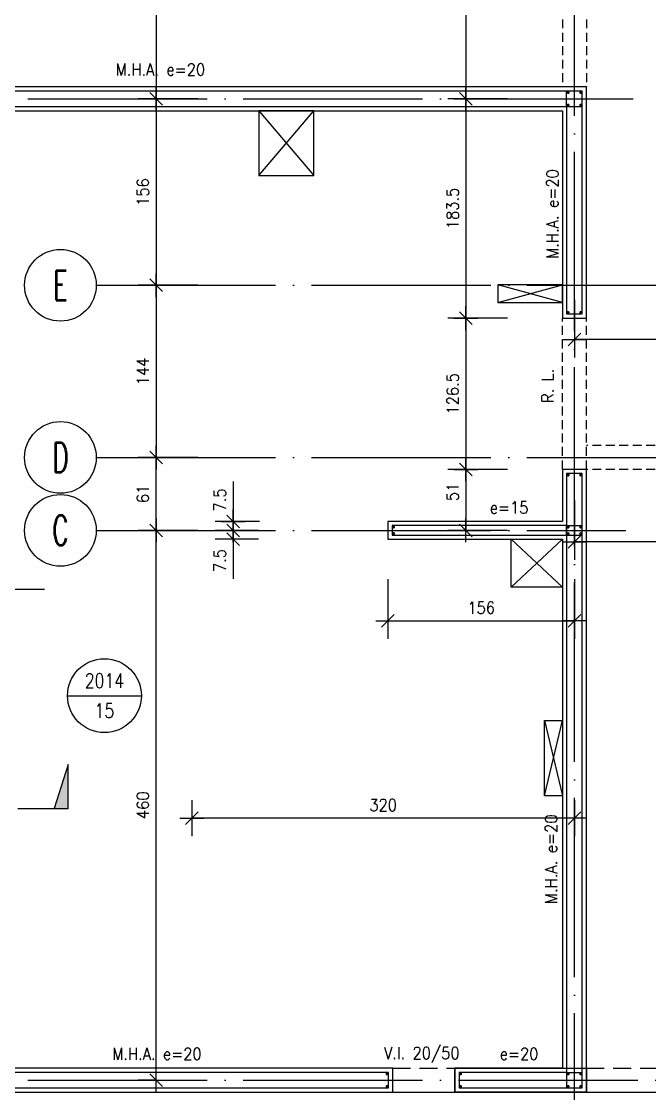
# Model space of a CAD drawing. Extents: x 2750 to 11313, y 3653 to 11429.
# Drawn here: x 3884 to 4409, y 4852 to 5748 of the extents above; entities that cross this region are included whole.
import ezdxf
from ezdxf.enums import TextEntityAlignment as Align

# ---------------------------------------------------------------- set-up
doc = ezdxf.new("R2010")
doc.units = 0
doc.header["$LTSCALE"] = 60
doc.header["$PDMODE"] = 1
for name, pattern in [('EJES', [3, 2.5, -0.25, 0, -0.25]), ('HIDDEN', [0.375, 0.25, -0.125]), ('HIDDEN2', [0.1875, 0.125, -0.0625])]:
    doc.linetypes.add(name, pattern=pattern)
doc.layers.get('0').update_dxf_attribs({"linetype": 'CONTINUOUS'})
doc.layers.get('DEFPOINTS').update_dxf_attribs({"linetype": 'CONTINUOUS'})
for name, color, linetype in [('COTAS', 3, 'CONTINUOUS'), ('CRUCES', 9, 'CONTINUOUS'), ('EJES', 1, 'EJES'), ('MALLA', 1, 'CONTINUOUS'), ('MUROS', 4, 'CONTINUOUS'), ('REFUERZOS', 3, 'HIDDEN2'), ('SHAFT', 1, 'CONTINUOUS'), ('TEXTOS', 2, 'CONTINUOUS'), ('VIGAS', 2, 'CONTINUOUS')]:
    doc.layers.add(name, color=color, linetype=linetype)
doc.layers.add('NVSUP', color=250, linetype='CONTINUOUS', plot=False)
doc.layers.add('RLA-LOSAS', color=3, linetype='CONTINUOUS', lineweight=9)
doc.styles.add('COTAS', font='romans.shx', dxfattribs={"width": 0.9})
doc.styles.add('ROMANS', font='romans.shx', dxfattribs={"width": 0.9, "height": 10})
doc.dimstyles.new('50', dxfattribs={"dimtxt": 10, "dimasz": 1, "dimexe": 15, "dimexo": 0, "dimgap": 6, "dimtad": 1, "dimdec": 8, "dimdsep": 46, "dimtxsty": 'COTAS', "dimblk": '$COTA$', "dimcen": 0.09, "dimdle": 10, "dimclrd": 256, "dimclre": 256, "dimclrt": 2, "dimadec": 0, "dimazin": 0, "dimtfac": 1, "dimtdec": 8, "dimtmove": 0, "dimatfit": 2, "dimfxl": 35, "dimfxlon": 1, "dimtolj": 1, "dimarcsym": 0})

# ---------------------------------------------------------------- blocks, each defined once
blk = doc.blocks.new('$COTA$')
at = {"layer": 'COTAS'}
for p, q in [((0, -10), (0, 10)), ((10, 0), (-10, 0)), ((5.3, 5.3), (-5.3, -5.3))]:
    blk.add_line(p, q, dxfattribs=at)
blk = doc.blocks.new('*D32')
at = {"layer": 'COTAS', "lineweight": -2, "transparency": 16777216}
for p, q in [((4190.46, 5281.99), (4190.46, 5231.99)), ((4346.46, 5281.99), (4346.46, 5231.99)), ((4191.46, 5246.99), (4345.46, 5246.99))]:
    blk.add_line(p, q, dxfattribs=at)
at = {"layer": 'DEFPOINTS', "color": 0, "transparency": 16777216}
for p in [(4190.46, 5293), (4346.46, 5293), (4346.46, 5246.99)]:
    blk.add_point(p, dxfattribs=at)
at = {"layer": 'COTAS', "lineweight": -2, "transparency": 16777216, "rotation": 180}
blk.add_blockref('$COTA$', (4190.46, 5246.99), dxfattribs=at)
at = {"layer": 'COTAS', "lineweight": -2, "transparency": 16777216}
blk.add_blockref('$COTA$', (4346.46, 5246.99), dxfattribs=at)
at = {"layer": 'COTAS', "color": 2, "transparency": 16777216, "insert": (4268.46, 5257.99), "char_height": 10, "attachment_point": 5, "style": 'COTAS'}
blk.add_mtext('\\A1;156', dxfattribs=at)
blk = doc.blocks.new('*D43')
at = {"layer": 'COTAS', "lineweight": -2, "transparency": 16777216}
for p, q in [((4290.59, 5907.71), (4240.59, 5907.71)), ((4255.59, 5906.71), (4255.59, 5684.71)), ((4290.59, 5683.71), (4240.59, 5683.71))]:
    blk.add_line(p, q, dxfattribs=at)
at = {"layer": 'DEFPOINTS', "color": 0, "transparency": 16777216}
for p in [(4303.58, 5907.71), (4255.59, 5683.71), (4303.58, 5683.71)]:
    blk.add_point(p, dxfattribs=at)
at = {"layer": 'COTAS', "lineweight": -2, "transparency": 16777216}
for p, rotation in [((4255.59, 5907.71), 90), ((4255.59, 5683.71), 270)]:
    blk.add_blockref('$COTA$', p, dxfattribs=dict(at, rotation=rotation))
at = {"layer": 'COTAS', "color": 2, "transparency": 16777216, "insert": (4244.59, 5795.71), "char_height": 10, "attachment_point": 5, "rotation": 90, "style": 'COTAS'}
blk.add_mtext('\\A1;224', dxfattribs=at)
blk = doc.blocks.new('*D44')
at = {"layer": 'COTAS', "lineweight": -2, "transparency": 16777216}
for p, q in [((4290.59, 5683.71), (4240.59, 5683.71)), ((4255.59, 5682.71), (4255.59, 5501.21)), ((4290.59, 5500.21), (4240.59, 5500.21))]:
    blk.add_line(p, q, dxfattribs=at)
at = {"layer": 'DEFPOINTS', "color": 0, "transparency": 16777216}
for p in [(4303.58, 5683.71), (4255.59, 5500.21), (4303.58, 5500.21)]:
    blk.add_point(p, dxfattribs=at)
at = {"layer": 'COTAS', "lineweight": -2, "transparency": 16777216}
for p, rotation in [((4255.59, 5683.71), 90), ((4255.59, 5500.21), 270)]:
    blk.add_blockref('$COTA$', p, dxfattribs=dict(at, rotation=rotation))
at = {"layer": 'COTAS', "color": 2, "transparency": 16777216, "insert": (4244.59, 5591.96), "char_height": 10, "attachment_point": 5, "rotation": 90, "style": 'COTAS'}
blk.add_mtext('\\A1;183.5', dxfattribs=at)
blk = doc.blocks.new('*D45')
at = {"layer": 'COTAS', "lineweight": -2, "transparency": 16777216}
for p, q in [((4290.59, 5500.21), (4240.59, 5500.21)), ((4255.59, 5499.21), (4255.59, 5374.71)), ((4290.59, 5373.71), (4240.59, 5373.71))]:
    blk.add_line(p, q, dxfattribs=at)
at = {"layer": 'DEFPOINTS', "color": 0, "transparency": 16777216}
for p in [(4303.58, 5500.21), (4255.59, 5373.71), (4303.58, 5373.71)]:
    blk.add_point(p, dxfattribs=at)
at = {"layer": 'COTAS', "lineweight": -2, "transparency": 16777216}
for p, rotation in [((4255.59, 5500.21), 90), ((4255.59, 5373.71), 270)]:
    blk.add_blockref('$COTA$', p, dxfattribs=dict(at, rotation=rotation))
at = {"layer": 'COTAS', "color": 2, "transparency": 16777216, "insert": (4244.59, 5436.96), "char_height": 10, "attachment_point": 5, "rotation": 90, "style": 'COTAS'}
blk.add_mtext('\\A1;126.5', dxfattribs=at)
blk = doc.blocks.new('*D46')
at = {"layer": 'COTAS', "lineweight": -2, "transparency": 16777216}
for p, q in [((4290.59, 5373.71), (4240.59, 5373.71)), ((4255.59, 5372.71), (4255.59, 5323.71)), ((4290.59, 5322.71), (4240.59, 5322.71))]:
    blk.add_line(p, q, dxfattribs=at)
at = {"layer": 'DEFPOINTS', "color": 0, "transparency": 16777216}
for p in [(4303.58, 5373.71), (4255.59, 5322.71), (4303.58, 5322.71)]:
    blk.add_point(p, dxfattribs=at)
at = {"layer": 'COTAS', "lineweight": -2, "transparency": 16777216}
for p, rotation in [((4255.59, 5373.71), 90), ((4255.59, 5322.71), 270)]:
    blk.add_blockref('$COTA$', p, dxfattribs=dict(at, rotation=rotation))
at = {"layer": 'COTAS', "color": 2, "transparency": 16777216, "insert": (4244.59, 5354.83), "char_height": 10, "attachment_point": 5, "rotation": 90, "style": 'COTAS'}
blk.add_mtext('\\A1;51', dxfattribs=at)
blk = doc.blocks.new('*D64')
at = {"layer": 'COTAS', "lineweight": -2, "transparency": 16777216}
for p, q in [((3801.46, 4543.71), (3801.46, 4493.71)), ((4194.46, 4543.71), (4194.46, 4493.71)), ((3802.46, 4508.71), (4193.46, 4508.71))]:
    blk.add_line(p, q, dxfattribs=at)
at = {"layer": 'DEFPOINTS', "color": 0, "transparency": 16777216}
for p in [(3801.46, 4852.71), (4194.46, 4852.71), (4194.46, 4508.71)]:
    blk.add_point(p, dxfattribs=at)
at = {"layer": 'COTAS', "lineweight": -2, "transparency": 16777216, "rotation": 180}
blk.add_blockref('$COTA$', (3801.46, 4508.71), dxfattribs=at)
at = {"layer": 'COTAS', "lineweight": -2, "transparency": 16777216}
blk.add_blockref('$COTA$', (4194.46, 4508.71), dxfattribs=at)
at = {"layer": 'COTAS', "color": 2, "transparency": 16777216, "insert": (3997.96, 4519.71), "char_height": 10, "attachment_point": 5, "style": 'COTAS'}
blk.add_mtext('\\A1;393', dxfattribs=at)
blk = doc.blocks.new('*D65')
at = {"layer": 'COTAS', "lineweight": -2, "transparency": 16777216}
for p, q in [((4194.46, 4543.71), (4194.46, 4493.71)), ((4246.46, 4543.71), (4246.46, 4493.71)), ((4195.46, 4508.71), (4245.46, 4508.71))]:
    blk.add_line(p, q, dxfattribs=at)
at = {"layer": 'DEFPOINTS', "color": 0, "transparency": 16777216}
for p in [(4194.46, 4852.71), (4246.46, 4852.71), (4246.46, 4508.71)]:
    blk.add_point(p, dxfattribs=at)
at = {"layer": 'COTAS', "lineweight": -2, "transparency": 16777216, "rotation": 180}
blk.add_blockref('$COTA$', (4194.46, 4508.71), dxfattribs=at)
at = {"layer": 'COTAS', "lineweight": -2, "transparency": 16777216}
blk.add_blockref('$COTA$', (4246.46, 4508.71), dxfattribs=at)
at = {"layer": 'COTAS', "color": 2, "transparency": 16777216, "insert": (4220.46, 4519.71), "char_height": 10, "attachment_point": 5, "style": 'COTAS'}
blk.add_mtext('\\A1;52', dxfattribs=at)
blk = doc.blocks.new('*D84')
at = {"layer": 'COTAS', "lineweight": -2, "transparency": 16777216}
for p, q in [((4082.31, 5322.71), (4045.85, 5322.71)), ((4060.85, 5323.71), (4060.85, 5324.71)), ((4060.85, 5322.71), (4060.85, 5315.21)), ((4082.31, 5315.21), (4045.85, 5315.21)), ((4060.85, 5314.21), (4060.85, 5282.02))]:
    blk.add_line(p, q, dxfattribs=at)
at = {"layer": 'DEFPOINTS', "color": 0, "transparency": 16777216}
for p in [(4060.85, 5322.71), (4082.31, 5322.71), (4082.31, 5315.21)]:
    blk.add_point(p, dxfattribs=at)
at = {"layer": 'COTAS', "lineweight": -2, "transparency": 16777216}
for p, rotation in [((4060.85, 5322.71), 270), ((4060.85, 5315.21), 90)]:
    blk.add_blockref('$COTA$', p, dxfattribs=dict(at, rotation=rotation))
at = {"layer": 'COTAS', "color": 2, "transparency": 16777216, "insert": (4049.85, 5297.44), "char_height": 10, "attachment_point": 5, "rotation": 90, "style": 'COTAS'}
blk.add_mtext('\\A1;7.5', dxfattribs=at)
blk = doc.blocks.new('*D85')
at = {"layer": 'COTAS', "lineweight": -2, "transparency": 16777216}
for p, q in [((4060.85, 5363.54), (4060.85, 5330.21)), ((4083.12, 5330.21), (4045.85, 5330.21)), ((4060.85, 5331.21), (4060.85, 5332.21)), ((4060.85, 5322.71), (4060.85, 5330.21)), ((4060.85, 5322.71), (4060.85, 5330.21)), ((4082.31, 5322.71), (4045.85, 5322.71)), ((4060.85, 5321.71), (4060.85, 5320.71))]:
    blk.add_line(p, q, dxfattribs=at)
at = {"layer": 'DEFPOINTS', "color": 0, "transparency": 16777216}
for p in [(4060.85, 5330.21), (4083.12, 5330.21), (4082.31, 5322.71)]:
    blk.add_point(p, dxfattribs=at)
at = {"layer": 'COTAS', "lineweight": -2, "transparency": 16777216}
for p, rotation in [((4060.85, 5330.21), 270), ((4060.85, 5322.71), 90)]:
    blk.add_blockref('$COTA$', p, dxfattribs=dict(at, rotation=rotation))
at = {"layer": 'COTAS', "color": 2, "transparency": 16777216, "insert": (4049.85, 5348.11), "char_height": 10, "attachment_point": 5, "rotation": 90, "style": 'COTAS'}
blk.add_mtext('\\A1;7.5', dxfattribs=at)
blk = doc.blocks.new('*D111')
at = {"layer": 'COTAS', "lineweight": -2, "transparency": 16777216}
for p, q in [((4346.46, 5347.66), (4346.46, 5298.16)), ((4526.46, 5347.66), (4526.46, 5298.16)), ((4525.46, 5313.16), (4347.46, 5313.16))]:
    blk.add_line(p, q, dxfattribs=at)
at = {"layer": 'DEFPOINTS', "color": 0, "transparency": 16777216}
for p in [(4346.46, 5347.66), (4526.46, 5347.66), (4346.46, 5313.16)]:
    blk.add_point(p, dxfattribs=at)
at = {"layer": 'COTAS', "lineweight": -2, "transparency": 16777216, "rotation": 180}
blk.add_blockref('$COTA$', (4346.46, 5313.16), dxfattribs=at)
at = {"layer": 'COTAS', "lineweight": -2, "transparency": 16777216}
blk.add_blockref('$COTA$', (4526.46, 5313.16), dxfattribs=at)
at = {"layer": 'COTAS', "color": 2, "transparency": 16777216, "insert": (4436.46, 5324.16), "char_height": 10, "attachment_point": 5, "style": 'COTAS'}
blk.add_mtext('\\A1;180', dxfattribs=at)
blk = doc.blocks.new('*D114')
at = {"layer": 'COTAS', "lineweight": -2, "transparency": 16777216}
for p, q in [((4346.46, 5515.61), (4346.46, 5467.31)), ((4671.46, 5504.74), (4671.46, 5467.31)), ((4670.46, 5482.31), (4347.46, 5482.31))]:
    blk.add_line(p, q, dxfattribs=at)
at = {"layer": 'DEFPOINTS', "color": 0, "transparency": 16777216}
for p in [(4346.46, 5515.61), (4671.46, 5504.74), (4346.46, 5482.31)]:
    blk.add_point(p, dxfattribs=at)
at = {"layer": 'COTAS', "lineweight": -2, "transparency": 16777216, "rotation": 180}
blk.add_blockref('$COTA$', (4346.46, 5482.31), dxfattribs=at)
at = {"layer": 'COTAS', "lineweight": -2, "transparency": 16777216}
blk.add_blockref('$COTA$', (4671.46, 5482.31), dxfattribs=at)
at = {"layer": 'COTAS', "color": 2, "transparency": 16777216, "insert": (4508.96, 5493.31), "char_height": 10, "attachment_point": 5, "style": 'COTAS'}
blk.add_mtext('\\A1;325', dxfattribs=at)
blk = doc.blocks.new('*D125')
at = {"layer": 'COTAS', "lineweight": -2, "transparency": 16777216}
for p, q in [((3996.46, 5322.71), (4011.46, 5322.71)), ((3996.46, 4863.71), (3996.46, 5321.71)), ((3996.46, 4862.71), (3981.46, 4862.71))]:
    blk.add_line(p, q, dxfattribs=at)
at = {"layer": 'DEFPOINTS', "color": 0, "transparency": 16777216}
for p in [(3996.46, 5322.71), (3996.46, 5322.71), (3996.46, 4862.71)]:
    blk.add_point(p, dxfattribs=at)
at = {"layer": 'COTAS', "lineweight": -2, "transparency": 16777216}
for p, rotation in [((3996.46, 5322.71), 90), ((3996.46, 4862.71), 270)]:
    blk.add_blockref('$COTA$', p, dxfattribs=dict(at, rotation=rotation))
at = {"layer": 'COTAS', "color": 2, "transparency": 16777216, "insert": (3985.46, 5092.71), "char_height": 10, "attachment_point": 5, "rotation": 90, "style": 'COTAS'}
blk.add_mtext('\\A1;460', dxfattribs=at)
blk = doc.blocks.new('*D127')
at = {"layer": 'COTAS', "lineweight": -2, "transparency": 16777216}
for p, q in [((4031.46, 5383.71), (3981.46, 5383.71)), ((3996.46, 5323.71), (3996.46, 5382.71)), ((4031.46, 5322.71), (3981.46, 5322.71))]:
    blk.add_line(p, q, dxfattribs=at)
at = {"layer": 'DEFPOINTS', "color": 0, "transparency": 16777216}
for p in [(3996.46, 5383.71), (4037.28, 5383.71), (4037.28, 5322.71)]:
    blk.add_point(p, dxfattribs=at)
at = {"layer": 'COTAS', "lineweight": -2, "transparency": 16777216}
for p, rotation in [((3996.46, 5383.71), 90), ((3996.46, 5322.71), 270)]:
    blk.add_blockref('$COTA$', p, dxfattribs=dict(at, rotation=rotation))
at = {"layer": 'COTAS', "color": 2, "transparency": 16777216, "insert": (3985.46, 5353.21), "char_height": 10, "attachment_point": 5, "rotation": 90, "style": 'COTAS'}
blk.add_mtext('\\A1;61', dxfattribs=at)
blk = doc.blocks.new('*D129')
at = {"layer": 'COTAS', "lineweight": -2, "transparency": 16777216}
for p, q in [((4031.46, 5897.71), (3981.46, 5897.71)), ((3996.46, 5896.71), (3996.46, 5684.71)), ((4031.46, 5683.71), (3981.46, 5683.71))]:
    blk.add_line(p, q, dxfattribs=at)
at = {"layer": 'DEFPOINTS', "color": 0, "transparency": 16777216}
for p in [(4070.96, 5897.71), (3996.46, 5683.71), (4070.96, 5683.71)]:
    blk.add_point(p, dxfattribs=at)
at = {"layer": 'COTAS', "lineweight": -2, "transparency": 16777216}
for p, rotation in [((3996.46, 5897.71), 90), ((3996.46, 5683.71), 270)]:
    blk.add_blockref('$COTA$', p, dxfattribs=dict(at, rotation=rotation))
at = {"layer": 'COTAS', "color": 2, "transparency": 16777216, "insert": (3985.46, 5790.71), "char_height": 10, "attachment_point": 5, "rotation": 90, "style": 'COTAS'}
blk.add_mtext('\\A1;214', dxfattribs=at)
blk = doc.blocks.new('*D130')
at = {"layer": 'COTAS', "lineweight": -2, "transparency": 16777216}
for p, q in [((4031.46, 5683.71), (3981.46, 5683.71)), ((3996.46, 5682.71), (3996.46, 5528.71)), ((4031.46, 5527.71), (3981.46, 5527.71))]:
    blk.add_line(p, q, dxfattribs=at)
at = {"layer": 'DEFPOINTS', "color": 0, "transparency": 16777216}
for p in [(4070.96, 5683.71), (3996.46, 5527.71), (4070.96, 5527.71)]:
    blk.add_point(p, dxfattribs=at)
at = {"layer": 'COTAS', "lineweight": -2, "transparency": 16777216}
for p, rotation in [((3996.46, 5683.71), 90), ((3996.46, 5527.71), 270)]:
    blk.add_blockref('$COTA$', p, dxfattribs=dict(at, rotation=rotation))
at = {"layer": 'COTAS', "color": 2, "transparency": 16777216, "insert": (3985.46, 5605.71), "char_height": 10, "attachment_point": 5, "rotation": 90, "style": 'COTAS'}
blk.add_mtext('\\A1;156', dxfattribs=at)
blk = doc.blocks.new('*D131')
at = {"layer": 'COTAS', "lineweight": -2, "transparency": 16777216}
for p, q in [((4031.46, 5527.71), (3981.46, 5527.71)), ((3996.46, 5526.71), (3996.46, 5384.71)), ((4031.46, 5383.71), (3981.46, 5383.71))]:
    blk.add_line(p, q, dxfattribs=at)
at = {"layer": 'DEFPOINTS', "color": 0, "transparency": 16777216}
for p in [(4070.96, 5527.71), (3996.46, 5383.71), (4070.96, 5383.71)]:
    blk.add_point(p, dxfattribs=at)
at = {"layer": 'COTAS', "lineweight": -2, "transparency": 16777216}
for p, rotation in [((3996.46, 5527.71), 90), ((3996.46, 5383.71), 270)]:
    blk.add_blockref('$COTA$', p, dxfattribs=dict(at, rotation=rotation))
at = {"layer": 'COTAS', "color": 2, "transparency": 16777216, "insert": (3985.46, 5455.71), "char_height": 10, "attachment_point": 5, "rotation": 90, "style": 'COTAS'}
blk.add_mtext('\\A1;144', dxfattribs=at)
blk = doc.blocks.new('$EJE$')
at = {"color": 6}
blk.add_circle((0, 0), 30, dxfattribs=at)
at = {"color": 6, "style": 'COTAS', "width": 0.6}
blk.add_attdef('EJE', text='', height=25, dxfattribs=at).set_placement((0, 0), align=Align.MIDDLE)
blk = doc.blocks.new('LOSA')
at = {"color": 6, "linetype": 'Continuous'}
blk.add_line((-30.89, 0), (30.89, 0), dxfattribs=at)
at = {"color": 3, "linetype": 'Continuous'}
blk.add_circle((0, 0), 30.89, dxfattribs=at)
at = {"color": 2, "style": 'COTAS', "width": 0.8}
for tag, p in [('NUMERO', (0, 12.5)), ('E', (0, -12.5))]:
    blk.add_attdef(tag, text='', height=12, dxfattribs=at).set_placement(p, align=Align.MIDDLE)
at = {"layer": 'RLA-LOSAS', "style": 'COTAS', "flags": 1}
blk.add_attdef('DIRVER', text='', height=8.09, rotation=90, dxfattribs=at).set_placement((-30.45, 39.97), align=Align.MIDDLE)
at = {"layer": 'RLA-LOSAS', "linetype": 'ByBlock', "style": 'COTAS', "flags": 1}
blk.add_attdef('CUAVER', text='', height=8.09, rotation=90, dxfattribs=at).set_placement((-49.66, -4.86), align=Align.MIDDLE)
at = {"layer": 'RLA-LOSAS', "style": 'COTAS', "flags": 1}
blk.add_attdef('DIRHOR', text='', height=8.09, dxfattribs=at).set_placement((37.86, -29.26), align=Align.MIDDLE)
at = {"layer": 'RLA-LOSAS', "linetype": 'ByBlock', "style": 'COTAS', "flags": 1}
blk.add_attdef('CUAHOR', text='', height=8.09, dxfattribs=at).set_placement((-9.45, -47.67), align=Align.MIDDLE)
at = {"layer": 'RLA-LOSAS', "style": 'COTAS', "width": 0.7, "flags": 1}
blk.add_attdef('CONTRAFLECHA', text='', height=10, dxfattribs=at).set_placement((0, -67.5), align=Align.MIDDLE)
blk = doc.blocks.new('*D188')
at = {"layer": 'COTAS', "lineweight": -2, "transparency": 16777216}
for p, q in [((4026.46, 5096.87), (4026.46, 5066.87)), ((4346.46, 5096.87), (4346.46, 5066.87)), ((4345.46, 5081.87), (4027.46, 5081.87))]:
    blk.add_line(p, q, dxfattribs=at)
at = {"layer": 'DEFPOINTS', "color": 0, "transparency": 16777216}
for p in [(4026.46, 5096.87), (4346.46, 5096.87), (4026.46, 5081.87)]:
    blk.add_point(p, dxfattribs=at)
at = {"layer": 'COTAS', "lineweight": -2, "transparency": 16777216, "rotation": 180}
blk.add_blockref('$COTA$', (4026.46, 5081.87), dxfattribs=at)
at = {"layer": 'COTAS', "lineweight": -2, "transparency": 16777216}
blk.add_blockref('$COTA$', (4346.46, 5081.87), dxfattribs=at)
at = {"layer": 'COTAS', "color": 2, "transparency": 16777216, "insert": (4186.46, 5092.87), "char_height": 10, "attachment_point": 5, "style": 'COTAS'}
blk.add_mtext('\\A1;320', dxfattribs=at)
blk = doc.blocks.new('*U207')
blk.add_hatch(color=1).paths.add_polyline_path([(0, 66.63), (-19.32, 47.07, -0.197299), (0, 55, -0.197299), (19.32, 47.07)])
at = {"color": 1}
for p, q in [((0, 66.63), (-19.32, 47.07)), ((0, 66.63), (19.32, 47.07)), ((288.73, 64.52), (277.09, 27.5)), ((288.73, 27.5), (288.73, 64.52))]:
    blk.add_line(p, q, dxfattribs=at)
at = {"color": 6}
for p, q in [((59.76, 27.5), (-27.5, 27.5)), ((246.42, 27.5), (288.73, 27.5))]:
    blk.add_line(p, q, dxfattribs=at)
at = {"color": 1}
blk.add_circle((0, 27.5), 27.5, dxfattribs=at)
blk.add_solid([(288.73, 27.5), (288.73, 64.52), (277.09, 27.5)], dxfattribs=at)
at = {"color": 4, "style": 'COTAS'}
blk.add_attdef('SECCION', text='', height=13, dxfattribs=at).set_placement((0, 40.72), align=Align.MIDDLE)
at = {"color": 2, "style": 'COTAS', "width": 0.9}
blk.add_attdef('PLANO', text='', height=7.93, dxfattribs=at).set_placement((0, 15.07), align=Align.MIDDLE)

msp = doc.modelspace()

# ---------------------------------------------------------------- linework, layer by layer
at = {"layer": 'CRUCES'}
for p, q in [((4082.45585631, 5619.70691493), (4128.45585631, 5673.70691493)), ((4082.45585631, 5673.70691493), (4128.45585631, 5619.70691493)), ((4282.45585631, 5513.20691493), (4336.45585631, 5528.20691493)), ((4336.45585631, 5513.20691493), (4282.45585631, 5528.20691493)), ((4293.45585631, 5275.20691493), (4336.45585631, 5315.20691493)), ((4293.45585631, 5315.20691493), (4336.45585631, 5275.20691493)), ((4321.45585631, 5100.70691493), (4336.45585631, 5163.70691493)), ((4321.45585631, 5163.70691493), (4336.45585631, 5100.70691493))]:
    msp.add_line(p, q, dxfattribs=at)
at = {"layer": 'EJES'}
for points in [[(4346.45585631, 4408.70691493), (4346.45585631, 6873.70691493)], [(3348.95585631, 5683.70691493), (4395.60286622, 5683.70691493)], [(3946.45585631, 5527.70691493), (7047.45585631, 5527.70691493)], [(3946.45585631, 5383.70691493), (7047.45585631, 5383.70691493)], [(3946.45585631, 5322.70691493), (4389.48756335, 5322.70691493)], [(3903.11376435, 5273.20691493), (3504.05367244, 5273.20691493)], [(3348.95585631, 4862.70691493), (7644.95585631, 4862.70691493)]]:
    msp.add_lwpolyline(points, dxfattribs=at)
at = {"layer": 'MALLA'}
for p, q in [((4339.95585631, 5677.20691493), (4339.95585631, 5690.20691493)), ((4339.95585631, 5677.20691493), (4352.95585631, 5677.20691493)), ((4339.95585631, 5318.70691493), (4339.95585631, 5326.70691493)), ((4339.95585631, 5326.70691493), (4352.95585631, 5326.70691493)), ((4339.95585631, 5326.70691493), (4339.95585631, 5318.70691493)), ((4339.95585631, 5318.70691493), (4352.95585631, 5318.70691493)), ((4339.95585631, 4869.20691493), (4352.95585631, 4869.20691493)), ((4339.95585631, 4869.20691493), (4339.95585631, 4856.20691493))]:
    msp.add_line(p, q, dxfattribs=at)
for points in [[(3714.95585631, 5677.20691493), (4339.95585631, 5677.20691493), (4339.95585631, 5503.70691493), (4352.95585631, 5503.70691493), (4352.95585631, 5690.20691493), (3714.95585631, 5690.20691493)], [(4193.95585631, 5318.70691493), (4339.95585631, 5318.70691493), (4339.95585631, 4869.20691493), (4249.95585631, 4869.20691493), (4249.95585631, 4856.20691493), (4352.95585631, 4856.20691493), (4352.95585631, 5370.20691493), (4339.95585631, 5370.20691493), (4339.95585631, 5326.70691493), (4193.95585631, 5326.70691493)], [(3794.95585631, 4908.20691493), (3794.95585631, 4856.20691493), (4190.95585631, 4856.20691493), (4190.95585631, 4869.20691493), (3807.95585631, 4869.20691493), (3807.95585631, 4908.20691493)]]:
    msp.add_lwpolyline(points, close=True, dxfattribs=at)
for points in [[(4340.58085631, 5688.95691493, 1.25, 1.25, -1), (4341.83085631, 5688.95691493, 1.25, 1.25, -1)], [(4351.08085631, 5688.95691493, 1.25, 1.25, -1), (4352.33085631, 5688.95691493, 1.25, 1.25, -1)], [(4340.58085631, 5678.45691493, 1.25, 1.25, -1), (4341.83085631, 5678.45691493, 1.25, 1.25, -1)], [(4351.08085631, 5678.45691493, 1.25, 1.25, -1), (4352.33085631, 5678.45691493, 1.25, 1.25, -1)], [(4340.58085631, 5504.95691493, 1.25, 1.25, -1), (4341.83085631, 5504.95691493, 1.25, 1.25, -1)], [(4351.08085631, 5504.95691493, 1.25, 1.25, -1), (4352.33085631, 5504.95691493, 1.25, 1.25, -1)], [(4340.58085631, 5368.95691493, 1.25, 1.25, -1), (4341.83085631, 5368.95691493, 1.25, 1.25, -1)], [(4351.08085631, 5368.95691493, 1.25, 1.25, -1), (4352.33085631, 5368.95691493, 1.25, 1.25, -1)], [(4194.58085631, 5325.45691493, 1.25, 1.25, -1), (4195.83085631, 5325.45691493, 1.25, 1.25, -1)], [(4194.58085631, 5319.95691493, 1.25, 1.25, -1), (4195.83085631, 5319.95691493, 1.25, 1.25, -1)], [(4340.58085631, 5325.45691493, 1.25, 1.25, -1), (4341.83085631, 5325.45691493, 1.25, 1.25, -1)], [(4340.58085631, 5325.45691493, 1.25, 1.25, -1), (4341.83085631, 5325.45691493, 1.25, 1.25, -1)], [(4340.58085631, 5319.95691493, 1.25, 1.25, -1), (4341.83085631, 5319.95691493, 1.25, 1.25, -1)], [(4340.58085631, 5319.95691493, 1.25, 1.25, -1), (4341.83085631, 5319.95691493, 1.25, 1.25, -1)], [(4351.08085631, 5325.45691493, 1.25, 1.25, -1), (4352.33085631, 5325.45691493, 1.25, 1.25, -1)], [(4351.08085631, 5319.95691493, 1.25, 1.25, -1), (4352.33085631, 5319.95691493, 1.25, 1.25, -1)], [(4189.08085631, 4867.95691493, 1.25, 1.25, -1), (4190.33085631, 4867.95691493, 1.25, 1.25, -1)], [(4250.58085631, 4867.95691493, 1.25, 1.25, -1), (4251.83085631, 4867.95691493, 1.25, 1.25, -1)], [(4340.58085631, 4867.95691493, 1.25, 1.25, -1), (4341.83085631, 4867.95691493, 1.25, 1.25, -1)], [(4351.08085631, 4867.95691493, 1.25, 1.25, -1), (4352.33085631, 4867.95691493, 1.25, 1.25, -1)], [(4189.08085631, 4857.45691493, 1.25, 1.25, -1), (4190.33085631, 4857.45691493, 1.25, 1.25, -1)], [(4250.58085631, 4857.45691493, 1.25, 1.25, -1), (4251.83085631, 4857.45691493, 1.25, 1.25, -1)], [(4340.58085631, 4857.45691493, 1.25, 1.25, -1), (4341.83085631, 4857.45691493, 1.25, 1.25, -1)], [(4351.08085631, 4857.45691493, 1.25, 1.25, -1), (4352.33085631, 4857.45691493, 1.25, 1.25, -1)]]:
    msp.add_lwpolyline(points, format="xyseb", close=True, dxfattribs=at)
at = {"layer": 'MUROS'}
for points in [[(3711.45585631, 5673.70691493), (4336.45585631, 5673.70691493), (4336.45585631, 5500.20691493), (4356.45585631, 5500.20691493), (4356.45585631, 5693.70691493), (3711.45585631, 5693.70691493)], [(4190.45585631, 5315.20691493), (4336.45585631, 5315.20691493), (4336.45585631, 4872.70691493), (4246.45585631, 4872.70691493), (4246.45585631, 4852.70691493), (4356.45585631, 4852.70691493), (4356.45585631, 5373.70691493), (4336.45585631, 5373.70691493), (4336.45585631, 5330.20691493), (4190.45585631, 5330.20691493)], [(3791.45585631, 4911.70691493), (3791.45585631, 4852.70691493), (4194.45585631, 4852.70691493), (4194.45585631, 4872.70691493), (3811.45585631, 4872.70691493), (3811.45585631, 4911.70691493)]]:
    msp.add_lwpolyline(points, close=True, dxfattribs=at)
at = {"layer": 'NVSUP'}
for points in [[(3791.45585631, 4852.70691493), (4194.45585631, 4852.70691493), (4194.45585631, 4872.70691493), (3791.45585631, 4872.70691493)], [(4356.45585631, 4852.70691493), (4246.45585631, 4852.70691493), (4246.45585631, 4872.70691493), (4356.45585631, 4872.70691493)]]:
    msp.add_lwpolyline(points, close=True, dxfattribs=at)
at = {"layer": 'REFUERZOS'}
for p, q in [((4336.45585631, 5907.70691493), (4336.45585631, 5693.70691493)), ((4356.45585631, 5907.70691493), (4356.45585631, 5693.70691493)), ((4336.45585631, 5373.70691493), (4336.45585631, 5500.20691493)), ((4356.45585631, 5373.70691493), (4356.45585631, 5500.20691493)), ((4526.45585631, 5393.70691493), (4356.45585631, 5393.70691493)), ((4526.45585631, 5373.70691493), (4356.45585631, 5373.70691493))]:
    msp.add_line(p, q, dxfattribs=at)
at = {"layer": 'SHAFT'}
for points in [[(4082.45585631, 5619.70691493), (4128.45585631, 5619.70691493), (4128.45585631, 5673.70691493), (4082.45585631, 5673.70691493)], [(4282.45585631, 5528.20691493), (4282.45585631, 5513.20691493), (4336.45585631, 5513.20691493), (4336.45585631, 5528.20691493)], [(4336.45585631, 5275.20691493), (4293.45585631, 5275.20691493), (4293.45585631, 5315.20691493), (4336.45585631, 5315.20691493)], [(4321.45585631, 5163.70691493), (4336.45585631, 5163.70691493), (4336.45585631, 5100.70691493), (4321.45585631, 5100.70691493)]]:
    msp.add_lwpolyline(points, close=True, dxfattribs=at)
at = {"layer": 'VIGAS', "linetype": 'HIDDEN'}
for p, q in [((4194.45585631, 4872.70691493), (4246.45585631, 4872.70691493)), ((4356.45585631, 4872.70691493), (4910.45585631, 4872.70691493))]:
    msp.add_line(p, q, dxfattribs=at)
at = {"layer": 'VIGAS'}
for p, q in [((4194.45585631, 4852.70691493), (4246.45585631, 4852.70691493)), ((4356.45585631, 4852.70691493), (4910.45585631, 4852.70691493))]:
    msp.add_line(p, q, dxfattribs=at)

# ---------------------------------------------------------------- block references
for name, p, values in [('$EJE$', (3916.45585631, 5527.70691493), {'EJE': 'E'}), ('$EJE$', (3916.45585631, 5383.70691493), {'EJE': 'D'}), ('$EJE$', (3916.45585631, 5322.70691493), {'EJE': 'C'}), ('LOSA', (3953.26560307, 5184.38424102), {'NUMERO': '2014', 'E': '15'}), ('*U207', (3634.27474937, 5062.42887565), {'SECCION': 'B', 'PLANO': '-'})]:
    msp.add_blockref(name, p).add_auto_attribs(values)

# ---------------------------------------------------------------- texts
at = {"layer": 'TEXTOS', "style": 'ROMANS', "width": 0.9}
for s, p in [('M.H.A. e=20', (4000.11599564, 5708.20691493)), (' e=15', (4288.69660588, 5341.70691493)), ('M.H.A. e=20', (3997.20585631, 4884.70691493)), ('V.I. 20/50', (4218.72530924, 4884.70691493)), ('e=20', (4300.15759342, 4884.70691493))]:
    msp.add_text(s, height=10, dxfattribs=at).set_placement(p, align=Align.MIDDLE)
for s, p in [('M.H.A. e=20', (4328.08792263, 5587.3710753)), ('R. L.', (4324.06496398, 5443.60339814)), ('M.H.A. e=20', (4326.95585631, 5047.5861462))]:
    msp.add_text(s, height=10, rotation=90, dxfattribs=at).set_placement(p, align=Align.MIDDLE)

# ---------------------------------------------------------------- dimensions: what is measured, and where the dimension line sits
at = {"layer": 'COTAS'}
for base, p1, p2, picture, middle in [((4255.594967657, 5683.7069149326), (4303.5762887476, 5907.7069149326), (4303.5762887476, 5683.7069149326), '*D43', (4244.594967657, 5795.7069149326)), ((4255.594967657, 5500.2069149326), (4303.5762887476, 5683.7069149326), (4303.5762887476, 5500.2069149326), '*D44', (4244.594967657, 5591.9569149326)), ((4255.594967657, 5373.7069149326), (4303.5762887476, 5500.2069149326), (4303.5762887476, 5373.7069149326), '*D45', (4244.594967657, 5436.9569149326))]:
    dim = msp.add_linear_dim(base=base, p1=p1, p2=p2, angle=90, dimstyle='50', override={"dimtmove": 1}, dxfattribs=at)
    dim.commit()
    dim.dimension.update_dxf_attribs({"geometry": picture, "text_midpoint": middle})
for base, p1, p2, angle, picture, middle in [((3996.4558563143, 5683.7069149326), (4070.963697524, 5897.7069149326), (4070.963697524, 5683.7069149326), 90, '*D129', (3985.4558563143, 5790.7069149326)), ((3996.4558563143, 5527.7069149326), (4070.963697524, 5683.7069149326), (4070.963697524, 5527.7069149326), 90, '*D130', (3985.4558563143, 5605.7069149326)), ((3996.4558563143, 5383.7069149326), (4070.963697524, 5527.7069149326), (4070.963697524, 5383.7069149326), 90, '*D131', (3985.4558563143, 5455.7069149326)), ((3996.4558563143, 5383.7069149326), (4037.2763586247, 5322.7069149326), (4037.2763586247, 5383.7069149326), 90, '*D127', (3985.4558563143, 5353.2069149326)), ((3996.4558563143, 5322.7069149326), (3996.4558563143, 4862.7069149326), (3996.4558563143, 5322.7069149326), 90, '*D125', (3985.4558563143, 5092.7069149326)), ((4026.4558563143, 5081.8679189113), (4346.4558563143, 5096.8679189113), (4026.4558563143, 5096.8679189113), 180, '*D188', (4186.4558563143, 5092.8679189113))]:
    dim = msp.add_linear_dim(base=base, p1=p1, p2=p2, angle=angle, dimstyle='50', dxfattribs=at)
    dim.commit()
    dim.dimension.update_dxf_attribs({"geometry": picture, "text_midpoint": middle})
for base, p1, p2, picture, middle in [((4346.4558563143, 5482.3140779165), (4671.4558563143, 5504.7389204341), (4346.4558563143, 5515.6129920727), '*D114', (4508.9558563143, 5493.3140779165)), ((4346.4558563143, 5313.1611446475), (4526.4558563143, 5347.6611446475), (4346.4558563143, 5347.6611446475), '*D111', (4436.4558563143, 5324.1611446475)), ((4346.4558563143, 5246.9947521472), (4190.4558563143, 5292.9973097038), (4346.4558563143, 5292.9973097038), '*D32', (4268.4558563143, 5257.9947521472)), ((4194.4558563143, 4508.7069149326), (3801.4558563143, 4852.7069149326), (4194.4558563143, 4852.7069149326), '*D64', (3997.9558563143, 4519.7069149326))]:
    dim = msp.add_linear_dim(base=base, p1=p1, p2=p2, dimstyle='50', dxfattribs=at)
    dim.commit()
    dim.dimension.update_dxf_attribs({"geometry": picture, "text_midpoint": middle})
for base, p1, p2, picture, middle in [((4255.594967657, 5322.7069149326), (4303.5762887476, 5373.7069149326), (4303.5762887476, 5322.7069149326), '*D46', (4255.594967657, 5354.8338398348)), ((4060.8528642477, 5330.2069149326), (4082.3093627894, 5322.7069149326), (4083.1240353314, 5330.2069149326), '*D85', (4060.8528642477, 5348.1098711581))]:
    dim = msp.add_linear_dim(base=base, p1=p1, p2=p2, angle=90, dimstyle='50', override={"dimtmove": 1}, dxfattribs=at)
    dim.commit()
    dim.dimension.update_dxf_attribs({"geometry": picture, "text_midpoint": middle, "dimtype": 160})
dim = msp.add_linear_dim(base=(4060.8528642477, 5322.7069149326), p1=(4082.3093627894, 5315.2069149326), p2=(4082.3093627894, 5322.7069149326), angle=90, dimstyle='50', dxfattribs=at)
dim.commit()
dim.dimension.update_dxf_attribs({"geometry": '*D84', "text_midpoint": (4060.8528642477, 5297.4441754969), "dimtype": 160})
dim = msp.add_linear_dim(base=(4246.4558563143, 4508.7069149326), p1=(4194.4558563143, 4852.7069149326), p2=(4246.4558563143, 4852.7069149326), dimstyle='50', override={"dimtmove": 1}, dxfattribs=at)
dim.commit()
dim.dimension.update_dxf_attribs({"geometry": '*D65', "text_midpoint": (4220.4558563143, 4519.7069149326)})

doc.saveas('drawing.dxf')
